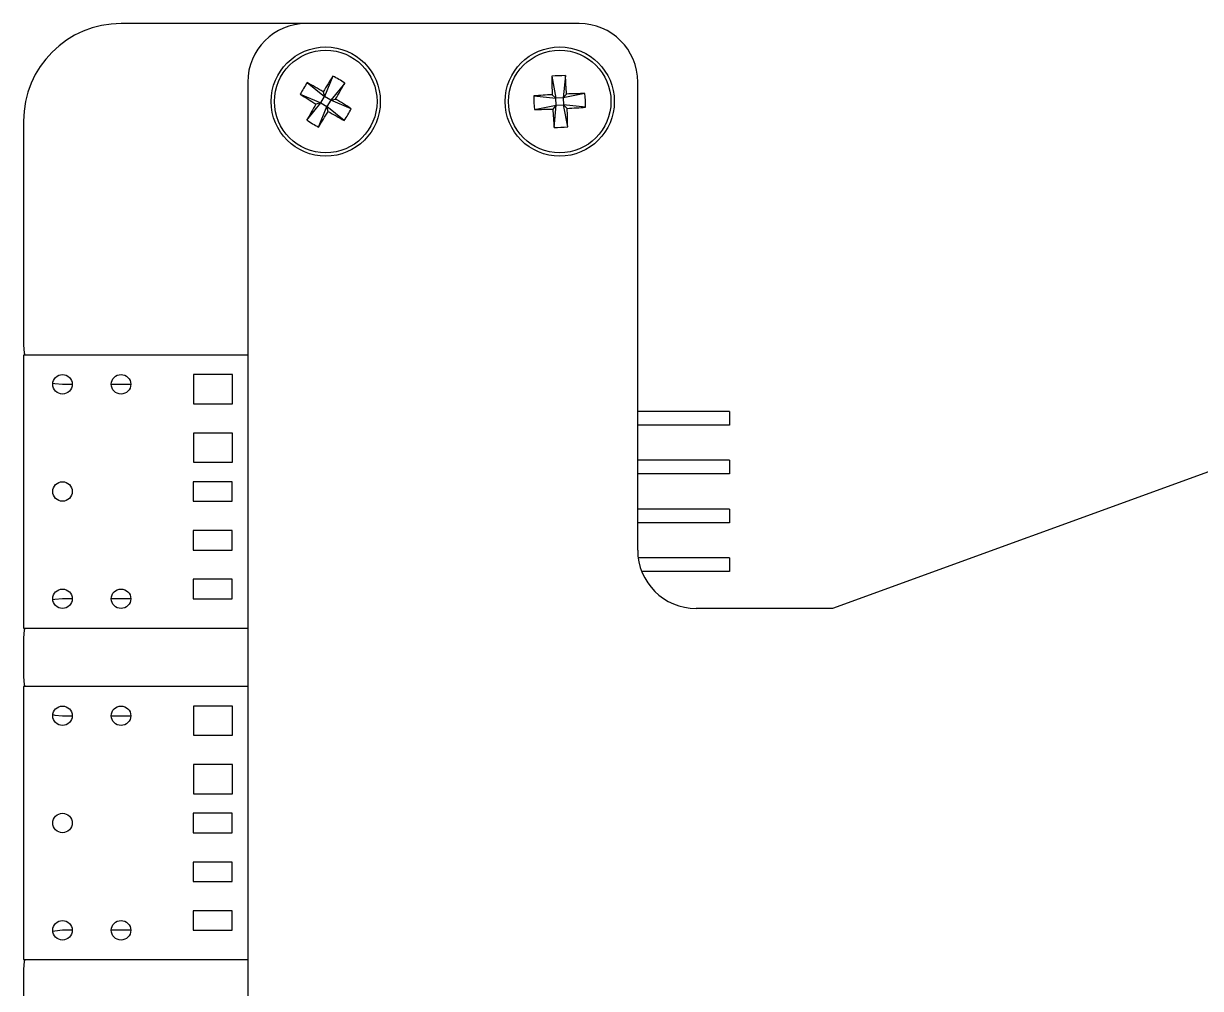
# Model space of a CAD drawing. Header units: millimetres. Extents: x 53 to 376, y 29 to 265.
# Drawn here: x 240.72 to 270.91, y 106.64 to 131.38 of the extents above; entities that cross this region are included whole.
import ezdxf

# ---------------------------------------------------------------- set-up
doc = ezdxf.new("R2010")
doc.units = ezdxf.units.MM

msp = doc.modelspace()

# ---------------------------------------------------------------- linework, layer by layer
at = {"color": 7, "linetype": 'Continuous', "lineweight": 25}
for p, q in [((247.9728, 131.3828), (243.2228, 131.3828)), ((254.9728, 131.3828), (247.9728, 131.3828)), ((302.4364, 131.2924), (261.4728, 116.3828)), ((246.4728, 129.8828), (246.4728, 57.8828)), ((247.9975, 129.8694), (248.4406, 129.5096)), ((248.6584, 130.0371), (248.4406, 129.5096)), ((248.9593, 129.8581), (248.5996, 129.415)), ((254.2683, 130.0315), (254.3762, 129.4711)), ((254.6181, 130.0473), (254.561, 129.4794)), ((256.4728, 117.8828), (256.4728, 129.8828)), ((247.8185, 129.5685), (248.346, 129.3506)), ((248.346, 129.3506), (248.4406, 129.5096)), ((248.4089, 129.6345), (248.4406, 129.5096)), ((248.5996, 129.415), (248.4406, 129.5096)), ((253.8083, 129.5281), (254.3762, 129.4711)), ((254.2811, 129.5579), (254.3762, 129.4711)), ((255.1214, 129.5873), (254.561, 129.4794)), ((254.561, 129.4794), (254.6479, 129.5745)), ((247.9862, 128.9076), (248.346, 129.3506)), ((248.346, 129.3506), (248.2211, 129.3189)), ((248.2871, 128.7285), (248.505, 129.256)), ((248.346, 129.3506), (248.505, 129.256)), ((248.5996, 129.415), (248.505, 129.256)), ((248.5366, 129.1312), (248.505, 129.256)), ((248.948, 128.8963), (248.505, 129.256)), ((248.5996, 129.415), (248.7244, 129.4467)), ((249.1271, 129.1972), (248.5996, 129.415)), ((253.8241, 129.1783), (254.3845, 129.2862)), ((254.3845, 129.2862), (254.2976, 129.1912)), ((254.3275, 128.7184), (254.3845, 129.2862)), ((254.561, 129.4794), (254.3762, 129.4711)), ((254.3845, 129.2862), (254.3762, 129.4711)), ((254.3845, 129.2862), (254.5693, 129.2946)), ((254.561, 129.4794), (254.5693, 129.2946)), ((254.6773, 128.7342), (254.5693, 129.2946)), ((254.6644, 129.2077), (254.5693, 129.2946)), ((255.1372, 129.2375), (254.5693, 129.2946)), ((240.7228, 128.8828), (240.7228, 123.1328)), ((240.7228, 122.8828), (240.7228, 115.8828)), ((246.4728, 122.8828), (240.7228, 122.8828)), ((245.0784, 122.3828), (245.0784, 121.6328)), ((246.0784, 122.3828), (245.0784, 122.3828)), ((246.0784, 121.6328), (246.0784, 122.3828)), ((241.7228, 122.1328), (241.9728, 122.1328)), ((242.9728, 122.1328), (243.4728, 122.1328)), ((245.0784, 121.6328), (246.0784, 121.6328)), ((258.8249, 121.4328), (256.4728, 121.4328)), ((258.8249, 121.4328), (258.8249, 121.0828)), ((258.8249, 121.0828), (256.4728, 121.0828)), ((245.0784, 120.8828), (245.0784, 120.1328)), ((246.0784, 120.8828), (245.0784, 120.8828)), ((246.0784, 120.1328), (246.0784, 120.8828)), ((245.0784, 120.1328), (246.0784, 120.1328)), ((258.8249, 120.1828), (256.4728, 120.1828)), ((258.8249, 120.1828), (258.8249, 119.8328)), ((258.8249, 119.8328), (256.4728, 119.8328)), ((245.0728, 119.6328), (245.0728, 119.1328)), ((246.0728, 119.6328), (245.0728, 119.6328)), ((246.0728, 119.1328), (246.0728, 119.6328)), ((245.0728, 119.1328), (246.0728, 119.1328)), ((258.8249, 118.9328), (256.4728, 118.9328)), ((258.8249, 118.9328), (258.8249, 118.5828)), ((245.0728, 118.3828), (245.0728, 117.8828)), ((246.0728, 118.3828), (245.0728, 118.3828)), ((246.0728, 117.8828), (246.0728, 118.3828)), ((258.8249, 118.5828), (256.4728, 118.5828)), ((245.0728, 117.8828), (246.0728, 117.8828)), ((258.8249, 117.6828), (256.4862, 117.6828)), ((258.8249, 117.6828), (258.8249, 117.3328)), ((245.0728, 117.1328), (245.0728, 116.6328)), ((246.0728, 117.1328), (245.0728, 117.1328)), ((246.0728, 116.6328), (246.0728, 117.1328)), ((258.8249, 117.3328), (256.5772, 117.3328)), ((241.9728, 116.6328), (241.7228, 116.6328)), ((243.4728, 116.6328), (242.9728, 116.6328)), ((245.0728, 116.6328), (246.0728, 116.6328)), ((261.4728, 116.3828), (257.9728, 116.3828)), ((240.7228, 115.8828), (246.4728, 115.8828)), ((240.7228, 115.6328), (240.7228, 114.6328)), ((240.7228, 114.3828), (240.7228, 107.3828)), ((246.4728, 114.3828), (240.7228, 114.3828)), ((245.0784, 113.8828), (245.0784, 113.1328)), ((246.0784, 113.8828), (245.0784, 113.8828)), ((246.0784, 113.1328), (246.0784, 113.8828)), ((241.7228, 113.6328), (241.9728, 113.6328)), ((242.9728, 113.6328), (243.4728, 113.6328)), ((245.0784, 113.1328), (246.0784, 113.1328)), ((245.0784, 112.3828), (245.0784, 111.6328)), ((246.0784, 112.3828), (245.0784, 112.3828)), ((246.0784, 111.6328), (246.0784, 112.3828)), ((245.0784, 111.6328), (246.0784, 111.6328)), ((245.0728, 111.1328), (245.0728, 110.6328)), ((246.0728, 111.1328), (245.0728, 111.1328)), ((246.0728, 110.6328), (246.0728, 111.1328)), ((245.0728, 110.6328), (246.0728, 110.6328)), ((245.0728, 109.8828), (245.0728, 109.3828)), ((246.0728, 109.8828), (245.0728, 109.8828)), ((246.0728, 109.3828), (246.0728, 109.8828)), ((245.0728, 109.3828), (246.0728, 109.3828)), ((245.0728, 108.6328), (245.0728, 108.1328)), ((246.0728, 108.6328), (245.0728, 108.6328)), ((246.0728, 108.1328), (246.0728, 108.6328)), ((241.9728, 108.1328), (241.7228, 108.1328)), ((243.4728, 108.1328), (242.9728, 108.1328)), ((245.0728, 108.1328), (246.0728, 108.1328)), ((240.7228, 107.3828), (246.4728, 107.3828)), ((240.7228, 107.1328), (240.7228, 106.1328))]:
    msp.add_line(p, q, dxfattribs=at)
at = {"color": 7, "linetype": 'Continuous', "lineweight": 25, "flags": 128}
for points in [[(240.7228, 123.1328), (240.742, 122.9377), (240.7545, 122.8828)], [(241.4747, 122.1641), (241.5277, 122.152), (241.7228, 122.1328)], [(241.7228, 116.6328), (241.5277, 116.6136), (241.4747, 116.6016)], [(240.7545, 115.8828), (240.742, 115.8279), (240.7228, 115.6328)], [(240.7228, 114.6328), (240.742, 114.4377), (240.7545, 114.3828)], [(241.4747, 113.6641), (241.5277, 113.652), (241.7228, 113.6328)], [(241.7228, 108.1328), (241.5277, 108.1136), (241.4747, 108.1016)], [(240.7545, 107.3828), (240.742, 107.3279), (240.7228, 107.1328)]]:
    msp.add_lwpolyline(points, dxfattribs=at)
at = {"color": 7, "linetype": 'Continuous', "lineweight": 25}
for centre, radius in [((248.4728, 129.3828), 1.4), ((248.4728, 129.3828), 1.3147), ((254.4728, 129.3828), 1.4), ((254.4728, 129.3828), 1.3147), ((241.7228, 122.1328), 0.25), ((243.2228, 122.1328), 0.25), ((241.7228, 119.3828), 0.25), ((241.7228, 116.6328), 0.25), ((243.2228, 116.6328), 0.25), ((241.7228, 113.6328), 0.25), ((243.2228, 113.6328), 0.25), ((241.7228, 110.8828), 0.25), ((241.7228, 108.1328), 0.25), ((243.2228, 108.1328), 0.25)]:
    msp.add_circle(centre, radius, dxfattribs=at)
for centre, radius, start, end in [((243.2228, 128.8828), 2.5, 90, 180), ((247.9728, 129.8828), 1.5, 90, 180), ((254.9728, 129.8828), 1.5, 0, 90), ((251.3495, 127.6709), 4.0086, 146.73923, 151.74596), ((236.8794, 109.9234), 22.8354, 59.67545, 60.86407), ((267.9404, 117.8104), 22.8317, 147.6211, 148.80991), ((246.7586, 126.5023), 4.013, 56.7425, 61.74373), ((228.9673, 141.0024), 22.8883, 329.67705, 330.86292), ((254.6237, 126.0353), 4.012, 90.08039, 95.08289), ((277.0802, 130.4135), 22.8152, 180.95936, 182.14904), ((231.8283, 128.3726), 22.8512, 3.01481, 4.20262), ((260.0348, 148.8342), 22.8124, 237.62122, 238.81104), ((255.4821, 106.7492), 22.8403, 93.01411, 94.20247), ((257.8203, 129.5338), 4.012, 180.08033, 185.08289), ((255.5041, 106.7559), 22.8346, 90.96033, 92.14899), ((251.1252, 129.2319), 4.012, 0.08039, 5.08289), ((267.9377, 117.786), 22.8419, 149.67505, 150.86335), ((236.8693, 109.865), 22.8907, 57.62264, 58.80838), ((245.5931, 131.0965), 4.0121, 326.74193, 331.7443), ((253.4408, 152.0328), 22.8577, 270.96093, 272.14839), ((277.1159, 130.3929), 22.8499, 183.01481, 184.20267), ((253.4625, 152.028), 22.8519, 273.01486, 274.20262), ((231.8646, 128.3521), 22.8159, 0.95939, 2.14903), ((250.186, 132.2616), 4.011, 236.74072, 241.74447), ((229.0328, 140.938), 22.7992, 327.62049, 328.811), ((260.0408, 148.7978), 22.7843, 239.67417, 240.86547), ((254.3219, 132.7286), 4.0103, 270.07931, 275.08397), ((257.9728, 117.8828), 1.5, 180, 270)]:
    msp.add_arc(centre, radius, start, end, dxfattribs=at)

doc.saveas('drawing.dxf')
